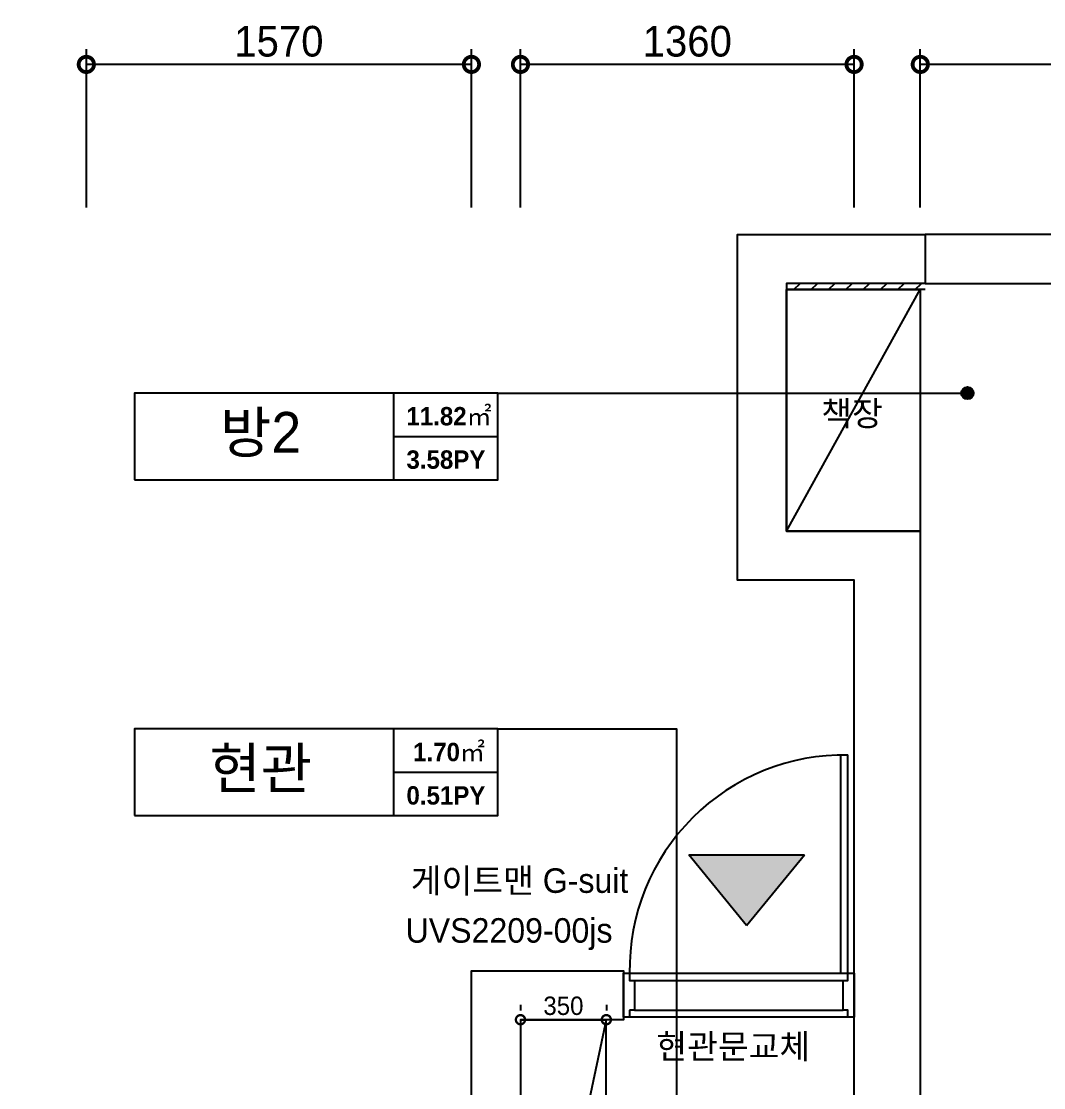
# Model space of a CAD drawing. Header units: millimetres. Extents: x 0 to 460316, y -63250 to 103204.
# Drawn here: x 113985 to 118153, y 63627 to 67976 of the extents above; entities that cross this region are included whole.
import ezdxf
from ezdxf.enums import TextEntityAlignment as Align

# ---------------------------------------------------------------- set-up
doc = ezdxf.new("R2010")
doc.units = ezdxf.units.MM
doc.header["$LTSCALE"] = 25
for name, color, linetype in [('0-ELC TEXT', 7, 'Continuous'), ('03-TEXT', 3, 'Continuous'), ('03-WAL NEW', 3, 'Continuous'), ('04-WIN', 4, 'Continuous'), ('06-FUR', 6, 'Continuous'), ('07-DIM WAL', 5, 'Continuous'), ('2-con', 2, 'Continuous'), ('CO-DOOR', 8, 'Continuous'), ('도면층4', 4, 'Continuous'), ('설비', 140, 'Continuous')]:
    doc.layers.add(name, color=color, linetype=linetype)
doc.styles.add('넥슨고딕', font='NEXONLv1GothicBold.ttf')
doc.styles.add('스타일1', font='HY울릉도M.TTF')
doc.styles.add('코레일둥고', font='Korail_Round_Gothic_Medium.ttf')
doc.dimstyles.new('30', dxfattribs={"dimscale": 30, "dimtxt": 2.5, "dimasz": 2.5, "dimexe": 1.25, "dimexo": 2, "dimtad": 1, "dimdec": 0, "dimtxsty": '스타일1', "dimblk": 'DOTSMALL', "dimcen": 2.5, "dimclrd": 1, "dimclre": 1, "dimclrt": 7, "dimadec": 0, "dimazin": 0, "dimtfac": 1, "dimtdec": 0, "dimtix": 1, "dimtmove": 0, "dimatfit": 3, "dimldrblk": 'DOTSMALL', "dimfxl": 1.25, "dimarcsym": 0})
doc.dimstyles.new('50', dxfattribs={"dimscale": 50, "dimtxt": 2.5, "dimasz": 2.5, "dimexe": 1.25, "dimexo": 2, "dimtad": 1, "dimdec": 0, "dimtxsty": '스타일1', "dimblk": 'DOTSMALL', "dimcen": 2.5, "dimclrd": 1, "dimclre": 1, "dimclrt": 2, "dimadec": 0, "dimazin": 0, "dimtfac": 1, "dimtdec": 0, "dimtix": 1, "dimtmove": 0, "dimatfit": 3, "dimldrblk": 'DOTSMALL', "dimfxl": 1.25, "dimarcsym": 0})

# ---------------------------------------------------------------- blocks, each defined once
blk = doc.blocks.new('vudausewh')
at = {"layer": '도면층4'}
blk.add_hatch(color=256, dxfattribs=at).paths.add_polyline_path([(22596, -33572.9), (22832.2, -33285.5), (22359.8, -33285.5)])
at = {"layer": '04-WIN'}
blk.add_lwpolyline([(25964, -30754.3), (23324, -30754.3), (23324, -30954.3), (25964, -30954.3)], close=True, dxfattribs=at)
at = {"layer": '2-con'}
for points in [[(23034, -35337.6), (23034, -32164.3), (22559, -32164.3), (22559, -30754.3), (23324, -30754.3), (23324, -30954.3), (22759, -30954.3), (22759, -31964.3), (23304, -31964.3), (23304, -35337.6), (23034, -35337.6)], [(21924, -36719.6), (21924, -36919.6), (19839, -36919.6), (19839, -41659.6), (20259, -41659.6), (20259, -41859.6), (19639, -41859.6), (19639, -34384.6), (21474, -34384.6), (21474, -33757.6), (22094, -33757.6), (22094, -33957.6), (21674, -33957.6), (21674, -35954.6), (21474, -35954.6), (21474, -34554.6), (19874, -34554.6), (19874, -36719.6), (21924, -36719.6)]]:
    blk.add_lwpolyline(points, dxfattribs=at)
at = {"layer": '도면층4'}
for q in [(22359.8, -33285.5), (22832.2, -33285.5)]:
    blk.add_line((22596, -33572.9), q, dxfattribs=at)
blk.add_lwpolyline([(22359.8, -33285.5), (22832.2, -33285.5)], dxfattribs=at)
blk = doc.blocks.new('_DotSmall')
at = {"color": 0, "linetype": 'ByBlock', "const_width": 0.5}
blk.add_lwpolyline([(-0.0625, 0, 1), (0.0625, 0, 1)], format="xyb", close=True, dxfattribs=at)
blk = doc.blocks.new('*D212')
at = {"layer": '07-DIM WAL', "color": 1, "lineweight": -2}
for p, q in [((117650.3, 67217.5), (117650.3, 67863.2)), ((120350.3, 67217.5), (120350.3, 67863.2)), ((120350.3, 67800.7), (117650.3, 67800.7))]:
    blk.add_line(p, q, dxfattribs=at)
at = {"layer": 'Defpoints', "color": 0}
for p in [(117650.3, 67800.7), (117650.3, 67117.5), (120350.3, 67117.5)]:
    blk.add_point(p, dxfattribs=at)
at = {"layer": '07-DIM WAL', "color": 1, "lineweight": -2, "xscale": 125, "yscale": 125, "zscale": 125, "rotation": 180}
blk.add_blockref('_DotSmall', (117650.3, 67800.7), dxfattribs=at)
at = {"layer": '07-DIM WAL', "color": 1, "lineweight": -2, "xscale": 125, "yscale": 125, "zscale": 125}
blk.add_blockref('_DotSmall', (120350.3, 67800.7), dxfattribs=at)
at = {"layer": '07-DIM WAL', "color": 2, "insert": (119000.3, 67894.4), "char_height": 125, "attachment_point": 5, "style": '스타일1'}
blk.add_mtext('2700', dxfattribs=at)
blk = doc.blocks.new('*D213')
at = {"layer": '07-DIM WAL', "color": 1, "lineweight": -2}
for p, q in [((116020.3, 67217.5), (116020.3, 67863.2)), ((117380.3, 67217.5), (117380.3, 67863.2)), ((117380.3, 67800.7), (116020.3, 67800.7))]:
    blk.add_line(p, q, dxfattribs=at)
at = {"layer": 'Defpoints', "color": 0}
for p in [(116020.3, 67800.7), (116020.3, 67117.5), (117380.3, 67117.5)]:
    blk.add_point(p, dxfattribs=at)
at = {"layer": '07-DIM WAL', "color": 1, "lineweight": -2, "xscale": 125, "yscale": 125, "zscale": 125, "rotation": 180}
blk.add_blockref('_DotSmall', (116020.3, 67800.7), dxfattribs=at)
at = {"layer": '07-DIM WAL', "color": 1, "lineweight": -2, "xscale": 125, "yscale": 125, "zscale": 125}
blk.add_blockref('_DotSmall', (117380.3, 67800.7), dxfattribs=at)
at = {"layer": '07-DIM WAL', "color": 2, "insert": (116700.3, 67894.4), "char_height": 125, "attachment_point": 5, "style": '스타일1'}
blk.add_mtext('1360', dxfattribs=at)
blk = doc.blocks.new('*D214')
at = {"layer": '07-DIM WAL', "color": 1, "lineweight": -2}
for p, q in [((114250.3, 67217.5), (114250.3, 67863.2)), ((115820.3, 67217.5), (115820.3, 67863.2)), ((115820.3, 67800.7), (114250.3, 67800.7))]:
    blk.add_line(p, q, dxfattribs=at)
at = {"layer": 'Defpoints', "color": 0}
for p in [(114250.3, 67800.7), (114250.3, 67117.5), (115820.3, 67117.5)]:
    blk.add_point(p, dxfattribs=at)
at = {"layer": '07-DIM WAL', "color": 1, "lineweight": -2, "xscale": 125, "yscale": 125, "zscale": 125, "rotation": 180}
blk.add_blockref('_DotSmall', (114250.3, 67800.7), dxfattribs=at)
at = {"layer": '07-DIM WAL', "color": 1, "lineweight": -2, "xscale": 125, "yscale": 125, "zscale": 125}
blk.add_blockref('_DotSmall', (115820.3, 67800.7), dxfattribs=at)
at = {"layer": '07-DIM WAL', "color": 2, "insert": (115035.3, 67894.4), "char_height": 125, "attachment_point": 5, "style": '스타일1'}
blk.add_mtext('1570', dxfattribs=at)
blk = doc.blocks.new('*D244')
at = {"layer": '07-DIM WAL', "color": 1, "lineweight": -2}
for p, q in [((116020.3, 63964.2), (116020.3, 63941.7)), ((116370.3, 63964.2), (116370.3, 63941.7)), ((116020.3, 63904.2), (116370.3, 63904.2))]:
    blk.add_line(p, q, dxfattribs=at)
at = {"layer": 'Defpoints', "color": 0}
for p in [(116020.3, 63904.2), (116370.3, 63904.2), (116370.3, 63904.2)]:
    blk.add_point(p, dxfattribs=at)
at = {"layer": '07-DIM WAL', "color": 1, "lineweight": -2, "xscale": 75, "yscale": 75, "zscale": 75, "rotation": 180}
blk.add_blockref('_DotSmall', (116020.3, 63904.2), dxfattribs=at)
at = {"layer": '07-DIM WAL', "color": 1, "lineweight": -2, "xscale": 75, "yscale": 75, "zscale": 75}
blk.add_blockref('_DotSmall', (116370.3, 63904.2), dxfattribs=at)
at = {"layer": '07-DIM WAL', "color": 7, "insert": (116195.3, 63960.4), "char_height": 75, "attachment_point": 5, "style": '스타일1'}
blk.add_mtext('350', dxfattribs=at)
blk = doc.blocks.new('*D215')
at = {"layer": '07-DIM WAL', "color": 1, "lineweight": -2}
for p, q in [((116020.3, 63904.2), (116020.3, 62254.2)), ((116080.3, 63904.2), (116057.8, 63904.2)), ((116080.3, 62254.2), (116057.8, 62254.2))]:
    blk.add_line(p, q, dxfattribs=at)
at = {"layer": 'Defpoints', "color": 0}
for p in [(116020.3, 63904.2), (116020.3, 62254.2), (116020.3, 62254.2)]:
    blk.add_point(p, dxfattribs=at)
at = {"layer": '07-DIM WAL', "color": 1, "lineweight": -2, "xscale": 75, "yscale": 75, "zscale": 75}
for p, rotation in [((116020.3, 63904.2), 90), ((116020.3, 62254.2), 270)]:
    blk.add_blockref('_DotSmall', p, dxfattribs=dict(at, rotation=rotation))
at = {"layer": '07-DIM WAL', "color": 7, "insert": (115964, 63079.2), "char_height": 75, "attachment_point": 5, "rotation": 90, "style": '스타일1'}
blk.add_mtext('1650', dxfattribs=at)

msp = doc.modelspace()

# ---------------------------------------------------------------- hatches: boundary and pattern name
at = {"layer": '0-ELC TEXT'}
h = msp.add_hatch(color=256, dxfattribs=at)
h.dxf.hatch_style = 1
edge = h.paths.add_edge_path()
edge.add_arc((117842.4, 66460.02), 25, 0, 360)
at = {"layer": '03-WAL NEW'}
h = msp.add_hatch(dxfattribs=at)
h.set_pattern_fill('_USER', color=256, scale=50, angle=45, pattern_type=0)
h.set_pattern_definition([(45, (119013.884, 66781.575), (-35.3553, 35.3553), [])])
h.paths.add_polyline_path([(117670.28, 66907.49), (117105.28, 66907.49), (117105.28, 66882.49), (117670.28, 66882.49)])
h.paths.add_polyline_path([(120350.28, 66907.49), (120310.28, 66907.49), (120310.28, 66882.49), (120350.28, 66882.49)])

# ---------------------------------------------------------------- linework, layer by layer
at = {"layer": '0-ELC TEXT'}
for p, q in [((115503.5, 66106.26), (115503.5, 66460.02)), ((115928.2, 66460.02), (117842.4, 66460.02)), ((115503.5, 66283.14), (115928.2, 66283.14)), ((115503.5, 64736.53), (115503.5, 65090.29)), ((115503.5, 64913.41), (115928.2, 64913.41))]:
    msp.add_line(p, q, dxfattribs=at)
for points in [[(114446.3, 66106.26), (115928.2, 66106.26), (115928.2, 66460.02), (114446.3, 66460.02)], [(114446.3, 64736.53), (115928.2, 64736.53), (115928.2, 65090.29), (114446.3, 65090.29)]]:
    msp.add_lwpolyline(points, close=True, dxfattribs=at)
msp.add_lwpolyline([(115928.2, 65090.29), (116655.85, 65090.29), (116655.85, 63540.46)], dxfattribs=at)
msp.add_circle((117842.4, 66460.02), 25, dxfattribs=at)
at = {"layer": '03-WAL NEW'}
msp.add_line((117670.28, 66882.49), (117105.28, 66882.49), dxfattribs=at)
at = {"layer": '06-FUR'}
msp.add_line((117105.28, 65897.49), (117650.28, 66882.49), dxfattribs=at)
msp.add_lwpolyline([(117105.28, 66882.49), (117650.28, 66882.49), (117650.28, 65897.49), (117105.28, 65897.49)], close=True, dxfattribs=at)
msp.add_lwpolyline([(116370.28, 63904.19), (116020.28, 63904.19), (116020.28, 62254.19), (116370.28, 62254.19), (116370.28, 63904.19), (116020.28, 62254.19)], dxfattribs=at)
at = {"layer": 'CO-DOOR', "linetype": 'Continuous'}
for p, q in [((116465.28, 64094.18), (117325.28, 64094.18)), ((116485.28, 64063.65), (117335.28, 64063.65)), ((116485.28, 63943.65), (117335.28, 63943.65)), ((117355.28, 63914.2), (116465.28, 63914.2))]:
    msp.add_line(p, q, dxfattribs=at)
msp.add_lwpolyline([(117325.28, 64983.65), (117325.28, 64094.18), (117355.28, 64094.18), (117355.28, 64984.18)], dxfattribs=at)
for points in [[(116465.28, 63943.65), (116465.28, 63914.2), (116440.28, 63914.2), (116440.28, 64094.18), (116465.28, 64094.18), (116465.28, 64063.65), (116485.28, 64063.65), (116485.28, 63943.65)], [(117335.28, 63943.65), (117335.28, 64063.65), (117355.28, 64063.65), (117355.28, 64094.18), (117380.28, 64094.18), (117380.28, 63914.2), (117355.28, 63914.2), (117355.28, 63943.65)]]:
    msp.add_lwpolyline(points, close=True, dxfattribs=at)
msp.add_arc((117340.28, 64108.66), 875.12, 89.01787, 180.94802, dxfattribs=at)

# ---------------------------------------------------------------- block references
msp.add_blockref('vudausewh', (94346.3, 97861.75))

# ---------------------------------------------------------------- texts
at = {"layer": '0-ELC TEXT', "style": '코레일둥고'}
for s, p in [('책장', (117246.4, 66326.69)), ('현관문교체', (116574.2, 63744.72))]:
    msp.add_text(s, height=100, dxfattribs=at).set_placement(p)
at = {"layer": '03-TEXT'}
for s, height, style, p in [('방2', 166.667, '코레일둥고', (114960.99, 66216.39)), ('11.82㎡', 75, '넥슨고딕', (115729.16, 66328.22)), ('3.58PY', 75, '넥슨고딕', (115716.34, 66151.34)), ('현관', 166.667, '코레일둥고', (114960.99, 64846.66)), ('1.70㎡', 75, '넥슨고딕', (115729.16, 64958.49)), ('0.51PY', 75, '넥슨고딕', (115716.34, 64781.61))]:
    msp.add_text(s, height=height, dxfattribs=dict(at, style=style)).set_placement(p, align=Align.CENTER)
at = {"layer": '설비', "color": 140, "style": '코레일둥고'}
for s, p in [('게이트맨 G-suit', (115572.85, 64421.51)), ('UVS2209-00js', (115551.94, 64218.29))]:
    msp.add_text(s, height=100, dxfattribs=at).set_placement(p)

# ---------------------------------------------------------------- dimensions: what is measured, and where the dimension line sits
at = {"layer": '07-DIM WAL'}
for base, p1, p2, dimstyle, picture, middle in [((114250.28, 67800.69), (115820.28, 67117.49), (114250.28, 67117.49), '50', '*D214', (115035.28, 67894.44)), ((116020.28, 67800.69), (117380.28, 67117.49), (116020.28, 67117.49), '50', '*D213', (116700.28, 67894.44)), ((117650.28, 67800.69), (120350.28, 67117.49), (117650.28, 67117.49), '50', '*D212', (119000.28, 67894.44)), ((116370.28, 63904.19), (116020.28, 63904.19), (116370.28, 63904.19), '30', '*D244', (116195.28, 63960.44))]:
    dim = msp.add_linear_dim(base=base, p1=p1, p2=p2, dimstyle=dimstyle, dxfattribs=at)
    dim.commit()
    dim.dimension.update_dxf_attribs({"geometry": picture, "text_midpoint": middle})
dim = msp.add_linear_dim(base=(116020.28, 62254.19), p1=(116020.28, 63904.19), p2=(116020.28, 62254.19), angle=90, dimstyle='30', dxfattribs=at)
dim.commit()
dim.dimension.update_dxf_attribs({"geometry": '*D215', "text_midpoint": (115964.03, 63079.19)})

doc.saveas('drawing.dxf')
